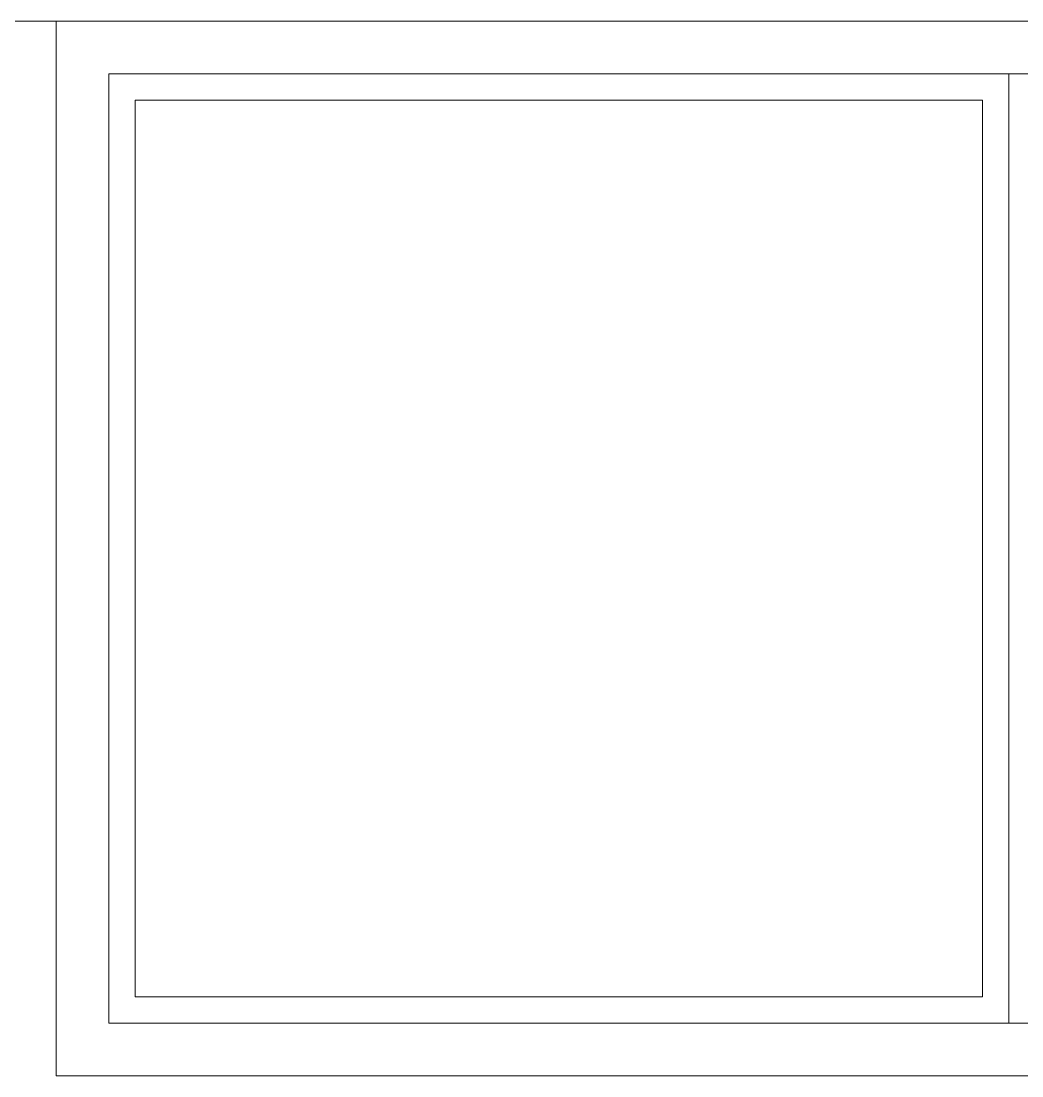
# Model space of a CAD drawing. Header units: metres. Extents: x -48 to 2360, y -1392 to 453.
# Drawn here: x 1303.788 to 1305.685, y 357.989 to 359.989 of the extents above; entities that cross this region are included whole.
import ezdxf

# ---------------------------------------------------------------- set-up
doc = ezdxf.new("R2010")
doc.units = ezdxf.units.M
doc.layers.add('corte2', color=213, linetype='Continuous', lineweight=9)
doc.layers.add('corte3', color=215, linetype='Continuous', lineweight=5)

msp = doc.modelspace()

# ---------------------------------------------------------------- linework, layer by layer
at = {"layer": 'corte2', "ltscale": 7, "transparency": 33554687}
for points in [[(1303.8541, 359.9885), (1302.3041, 359.9885)], [(1303.8541, 359.9885), (1307.4657, 359.9885)]]:
    msp.add_lwpolyline(points, dxfattribs=at)
msp.add_lwpolyline([(1307.4657, 357.9885), (1303.8541, 357.9885), (1303.8541, 359.9885), (1307.4657, 359.9885)], close=True, dxfattribs=at)
at = {"layer": 'corte3', "ltscale": 7, "transparency": 33554687}
for points in [[(1303.9541, 358.1385), (1303.9541, 359.8385), (1303.9541, 359.8885), (1305.6599, 359.8885), (1305.6599, 358.1385), (1305.6599, 358.0885), (1303.9541, 358.0885), (1303.9541, 358.1385)], [(1305.6599, 358.1385), (1305.6599, 359.8385), (1305.6599, 359.8885), (1307.3657, 359.8885), (1307.3657, 358.1385), (1307.3657, 358.0885), (1305.6599, 358.0885), (1305.6599, 358.1385)], [(1304.0041, 359.8385), (1305.6099, 359.8385), (1305.6099, 358.1385), (1304.0041, 358.1385)], [(1304.0041, 359.8385), (1304.0041, 358.1385)]]:
    msp.add_lwpolyline(points, dxfattribs=at)

doc.saveas('drawing.dxf')
